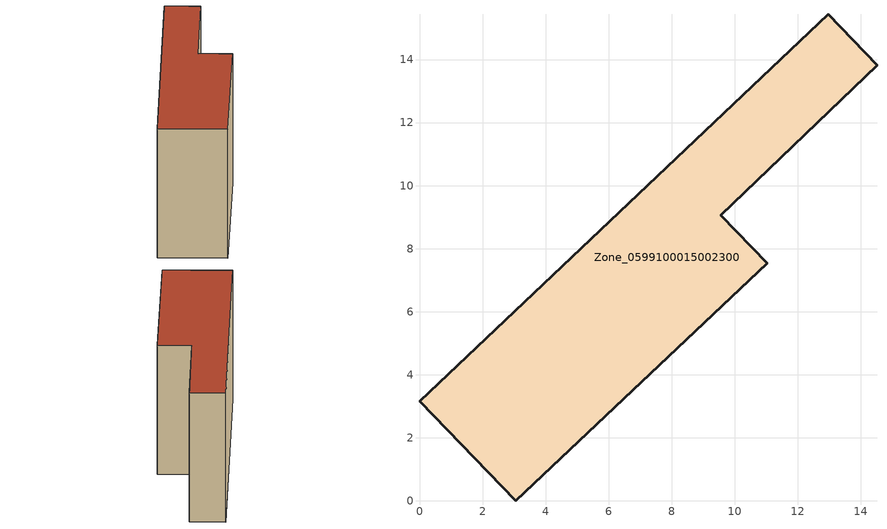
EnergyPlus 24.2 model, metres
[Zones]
Zone_0599100015002300
 floor ground (C_G): 0,3.15 12.96,15.44 14.51,13.82 9.55,9.06 11.03,7.53 3.05,0 z0.89
 wall outside (C_F): 9.55,9.06 14.51,13.82 12.96,15.44 0,3.15 3.05,0 11.03,7.53 9.55,9.06 z0.89:9.7
 roof outside (C_R): 3.05,0 11.03,7.53 9.55,9.06 14.51,13.82 12.96,15.44 0,3.15 z9.7
[BUILDING]
Pand.0599100015002300: North Axis=0; Terrain=City; Loads Convergence Tolerance Value=0.04; Temperature Convergence Tolerance Value=0.4; Solar Distribution=FullExterior; Maximum Number of Warmup Days=25; Minimum Number of Warmup Days=1
[Site:Location]
Rotterdam.The.Hague.AP_ZH_NLD Design_Conditions: Latitude=51.96; Longitude=4.45; Time Zone=1; Elevation=-4.5
[SITE:GROUNDTEMPERATURE:BUILDINGSURFACE]
18, 18, 18, 18, 18, 18, 18, 18, 18, 18, 18, 18
[MATERIAL] Thermal Absorptance=0.9; Solar Absorptance=0.7; Visible Absorptance=0.7
Name | Roughness | Thickness | Conductivity | Density | Specific Heat
G.TI.1975-1991 | MediumSmooth | 0.15 | 0.288461 | 540 | 1210
F.TI.1975-1991 | Rough | 0.3 | 0.230769 | 1920 | 840
R.TI.1975-1991 | MediumRough | 0.2 | 0.153846 | 1500 | 1000
[CONSTRUCTION]
C_G: G.TI.1975-1991
C_F: F.TI.1975-1991
C_R: R.TI.1975-1991
[ZONE]
Zone_0599100015002300: Type=1; Multiplier=1; Ceiling Height=Autocalculate; Volume=Autocalculate; Floor Area=autocalculate; Part of Total Floor Area=Yes
[ZONEINFILTRATION:DESIGNFLOWRATE]
Infil_Zone_0599100015002300: Zone or ZoneList or Space or SpaceList=Zone_0599100015002300; Schedule=AlwaysOn; Design Flow Rate Calculation Method=Flow/Area; Flow Rate per Floor Area=0.003; Constant Term Coefficient=1; Temperature Term Coefficient=0; Velocity Term Coefficient=0; Velocity Squared Term Coefficient=0
[HVACTEMPLATE:ZONE:IDEALLOADSAIRSYSTEM]
Zone_0599100015002300: Maximum Heating Supply Air Temperature=50; Minimum Cooling Supply Air Temperature=13; Maximum Heating Supply Air Humidity Ratio=0.0156; Minimum Cooling Supply Air Humidity Ratio=0.0077; Heating Limit=NoLimit; Cooling Limit=NoLimit; Dehumidification Control Type=ConstantSensibleHeatRatio; Cooling Sensible Heat Ratio=0.7; Dehumidification Setpoint=60; Humidification Control Type=None; Humidification Setpoint=30; Outdoor Air Method=None; Outdoor Air Flow Rate per Person=0.00944; Outdoor Air Flow Rate per Zone Floor Area=0; Outdoor Air Flow Rate per Zone=0; Demand Controlled Ventilation Type=None; Outdoor Air Economizer Type=NoEconomizer; Heat Recovery Type=None; Sensible Heat Recovery Effectiveness=0.7; Latent Heat Recovery Effectiveness=0.65
[ZONECONTROL:THERMOSTAT]
ThermostatControl_Zone_0599100015002300: Zone or ZoneList=Zone_0599100015002300; Control Type Schedule=DualSetpointControlType; Control 1=Thermostat_Zone_0599100015002300; Temperature Difference Between Cutout And Setpoint=0
[THERMOSTATSETPOINT:DUALSETPOINT]
Thermostat_Zone_0599100015002300: Heating Setpoint Temperature Schedule=HeatingSetpoint_Zone_0599100015002300; Cooling Setpoint Temperature Schedule=CoolingSetpoint_Zone_0599100015002300
[SCHEDULE:COMPACT]
HeatingSetpoint_Zone_0599100015002300: Through: 12/31, For: AllDays, Until: 24:00, 21
CoolingSetpoint_Zone_0599100015002300: Through: 12/31, For: AllDays, Until: 24:00, 24
DualSetpointControlType: Through: 12/31, For: AllDays, Until: 24:00, 4
AlwaysOn: Through: 12/31, For: AllDays, Until: 24:00, 1
